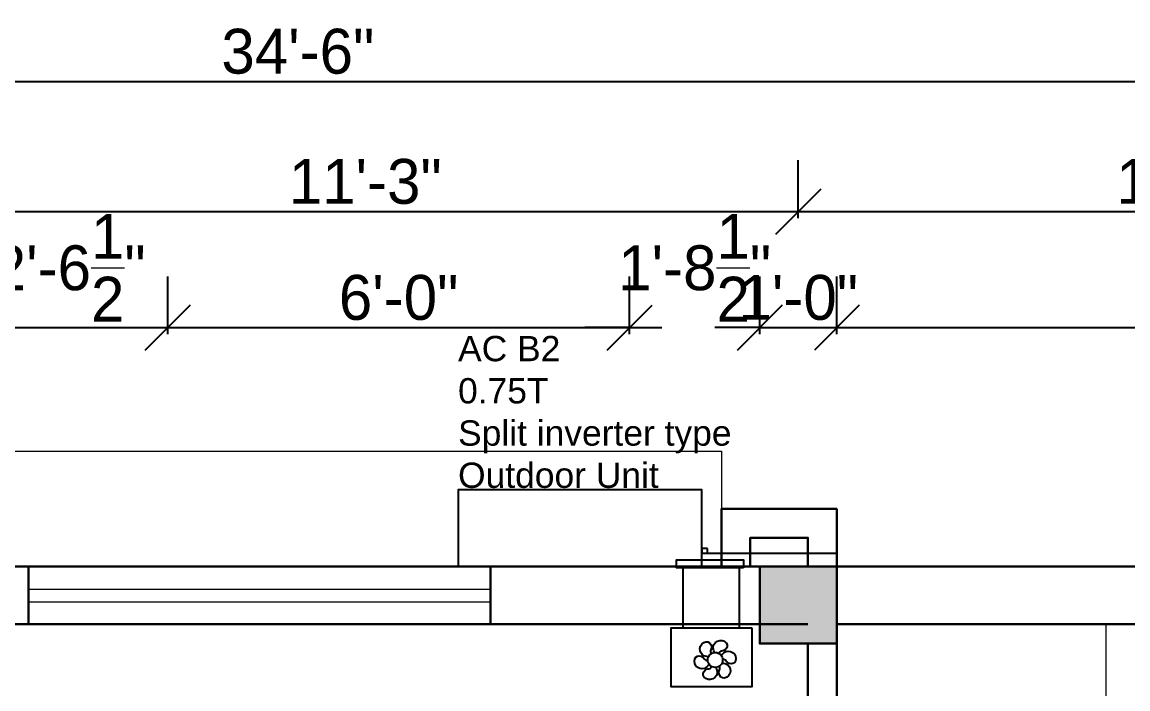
# Model space of a CAD drawing. Header units: inches. Extents: x 28835 to 36795, y -18828 to -9750.
# Drawn here: x 35827.4 to 35999.8, y -13400.3 to -13296.3 of the extents above; entities that cross this region are included whole.
import ezdxf

# ---------------------------------------------------------------- set-up
doc = ezdxf.new("R2010")
doc.units = ezdxf.units.IN
doc.header["$LTSCALE"] = 12
doc.header["$MEASUREMENT"] = 0
for name, color, linetype, lineweight in [('colum', 250, 'Continuous', 30), ('dimention', 5, 'Continuous', 9), ('Elevation', 114, 'Continuous', 20), ('Ha2', 31, 'Continuous', 0), ('STAIRCASE', 6, 'Continuous', 9), ('Wall', 1, 'Continuous', 30), ('WIN', 140, 'Continuous', 15)]:
    doc.layers.add(name, color=color, linetype=linetype, lineweight=lineweight)
doc.layers.add('ducting', color=7, linetype='Continuous')
doc.styles.add('arial', font='arial.ttf')
doc.styles.add('Times', font='GOTHIC.TTF')
doc.dimstyles.new('D75', dxfattribs={"dimtxt": 7, "dimasz": 7, "dimexe": 8, "dimexo": 24, "dimgap": 1, "dimtad": 1, "dimdec": 1, "dimzin": 3, "dimdsep": 46, "dimlunit": 4, "dimtxsty": 'Times', "dimblk": 'OBLIQUE', "dimcen": 0, "dimdle": 5, "dimaunit": 1, "dimadec": 3, "dimazin": 0, "dimtfac": 1, "dimtdec": 1, "dimtix": 1, "dimtofl": 0, "dimtmove": 1, "dimatfit": 0, "dimldrblk": 'OBLIQUE', "dimfxl": 1, "dimfxlon": 1, "dimtolj": 1, "dimtzin": 0, "dimarcsym": 0})

# ---------------------------------------------------------------- blocks, each defined once
blk = doc.blocks.new('_Oblique')
at = {"color": 0, "linetype": 'ByBlock', "lineweight": -2}
blk.add_line((-0.5, -0.5), (0.5, 0.5), dxfattribs=at)
blk = doc.blocks.new('*D1317')
at = {"layer": 'Defpoints', "color": 0, "ltscale": 12, "transparency": 16777216}
for p in [(35850.08, -13343.98), (35819.38, -13363.26), (35850.08, -13381.26)]:
    blk.add_point(p, dxfattribs=at)
at = {"layer": 'dimention', "color": 0, "lineweight": -2, "ltscale": 12, "transparency": 16777216}
for p, q in [((35819.38, -13343.98), (35819.38, -13335.98)), ((35850.08, -13344.98), (35850.08, -13335.98)), ((35814.38, -13343.98), (35855.08, -13343.98))]:
    blk.add_line(p, q, dxfattribs=at)
at = {"layer": 'dimention', "color": 0, "lineweight": -2, "ltscale": 12, "transparency": 16777216, "xscale": 7, "yscale": 7, "zscale": 7, "rotation": 180}
blk.add_blockref('_Oblique', (35819.38, -13343.98), dxfattribs=at)
at = {"layer": 'dimention', "color": 0, "lineweight": -2, "ltscale": 12, "transparency": 16777216, "xscale": 7, "yscale": 7, "zscale": 7}
blk.add_blockref('_Oblique', (35850.08, -13343.98), dxfattribs=at)
at = {"layer": 'dimention', "color": 0, "ltscale": 12, "transparency": 16777216, "insert": (35834.73, -13334.64), "char_height": 7, "attachment_point": 5, "style": 'Times'}
blk.add_mtext('\\A1;2\'-6{\\H1x;\\S1/2;}"', dxfattribs=at)
blk = doc.blocks.new('*D1318')
at = {"layer": 'Defpoints', "color": 0, "ltscale": 12, "transparency": 16777216}
for p in [(35922.08, -13343.98), (35850.08, -13381.26), (35922.08, -13381.26)]:
    blk.add_point(p, dxfattribs=at)
at = {"layer": 'dimention', "color": 0, "lineweight": -2, "ltscale": 12, "transparency": 16777216}
for p, q in [((35850.08, -13344.98), (35850.08, -13335.98)), ((35922.08, -13344.98), (35922.08, -13335.98)), ((35845.08, -13343.98), (35927.08, -13343.98))]:
    blk.add_line(p, q, dxfattribs=at)
at = {"layer": 'dimention', "color": 0, "lineweight": -2, "ltscale": 12, "transparency": 16777216, "xscale": 7, "yscale": 7, "zscale": 7, "rotation": 180}
blk.add_blockref('_Oblique', (35850.08, -13343.98), dxfattribs=at)
at = {"layer": 'dimention', "color": 0, "lineweight": -2, "ltscale": 12, "transparency": 16777216, "xscale": 7, "yscale": 7, "zscale": 7}
blk.add_blockref('_Oblique', (35922.08, -13343.98), dxfattribs=at)
at = {"layer": 'dimention', "color": 0, "ltscale": 12, "transparency": 16777216, "insert": (35886.08, -13339.31), "char_height": 7, "attachment_point": 5, "style": 'Times'}
blk.add_mtext('\\A1;6\'-0"', dxfattribs=at)
blk = doc.blocks.new('*D1319')
at = {"layer": 'Defpoints', "color": 0, "ltscale": 12, "transparency": 16777216}
for p in [(35942.38, -13343.98), (35922.08, -13381.26), (35942.38, -13381.26)]:
    blk.add_point(p, dxfattribs=at)
at = {"layer": 'dimention', "color": 0, "lineweight": -2, "ltscale": 12, "transparency": 16777216}
for p, q in [((35922.08, -13344.98), (35922.08, -13335.98)), ((35942.38, -13344.98), (35942.38, -13335.98)), ((35922.08, -13343.98), (35915.08, -13343.98)), ((35942.38, -13343.98), (35949.38, -13343.98))]:
    blk.add_line(p, q, dxfattribs=at)
at = {"layer": 'dimention', "color": 0, "lineweight": -2, "ltscale": 12, "transparency": 16777216, "xscale": 7, "yscale": 7, "zscale": 7}
blk.add_blockref('_Oblique', (35922.08, -13343.98), dxfattribs=at)
at = {"layer": 'dimention', "color": 0, "lineweight": -2, "ltscale": 12, "transparency": 16777216, "xscale": 7, "yscale": 7, "zscale": 7, "rotation": 180}
blk.add_blockref('_Oblique', (35942.38, -13343.98), dxfattribs=at)
at = {"layer": 'dimention', "color": 0, "ltscale": 12, "transparency": 16777216, "insert": (35932.23, -13334.64), "char_height": 7, "attachment_point": 5, "style": 'Times'}
blk.add_mtext('\\A1;1\'-8{\\H1x;\\S1/2;}"', dxfattribs=at)
blk = doc.blocks.new('*D1320')
at = {"layer": 'Defpoints', "color": 0, "ltscale": 12, "transparency": 16777216}
for p in [(35954.38, -13343.98), (35942.38, -13381.26), (35954.38, -13381.26)]:
    blk.add_point(p, dxfattribs=at)
at = {"layer": 'dimention', "color": 0, "lineweight": -2, "ltscale": 12, "transparency": 16777216}
for p, q in [((35942.38, -13344.98), (35942.38, -13335.98)), ((35954.38, -13344.98), (35954.38, -13335.98)), ((35942.38, -13343.98), (35935.38, -13343.98)), ((35954.38, -13343.98), (35961.38, -13343.98))]:
    blk.add_line(p, q, dxfattribs=at)
at = {"layer": 'dimention', "color": 0, "lineweight": -2, "ltscale": 12, "transparency": 16777216, "xscale": 7, "yscale": 7, "zscale": 7}
blk.add_blockref('_Oblique', (35942.38, -13343.98), dxfattribs=at)
at = {"layer": 'dimention', "color": 0, "lineweight": -2, "ltscale": 12, "transparency": 16777216, "xscale": 7, "yscale": 7, "zscale": 7, "rotation": 180}
blk.add_blockref('_Oblique', (35954.38, -13343.98), dxfattribs=at)
at = {"layer": 'dimention', "color": 0, "ltscale": 12, "transparency": 16777216, "insert": (35948.38, -13339.31), "char_height": 7, "attachment_point": 5, "style": 'Times'}
blk.add_mtext('\\A1;1\'-0"', dxfattribs=at)
blk = doc.blocks.new('*D1321')
at = {"layer": 'Defpoints', "color": 0, "ltscale": 12, "transparency": 16777216}
for p in [(36065.38, -13343.98), (35954.38, -13381.26), (36065.38, -13381.26)]:
    blk.add_point(p, dxfattribs=at)
at = {"layer": 'dimention', "color": 0, "lineweight": -2, "ltscale": 12, "transparency": 16777216}
for p, q in [((35954.38, -13344.98), (35954.38, -13335.98)), ((36065.38, -13344.98), (36065.38, -13335.98)), ((35949.38, -13343.98), (36070.38, -13343.98))]:
    blk.add_line(p, q, dxfattribs=at)
at = {"layer": 'dimention', "color": 0, "lineweight": -2, "ltscale": 12, "transparency": 16777216, "xscale": 7, "yscale": 7, "zscale": 7, "rotation": 180}
blk.add_blockref('_Oblique', (35954.38, -13343.98), dxfattribs=at)
at = {"layer": 'dimention', "color": 0, "lineweight": -2, "ltscale": 12, "transparency": 16777216, "xscale": 7, "yscale": 7, "zscale": 7}
blk.add_blockref('_Oblique', (36065.38, -13343.98), dxfattribs=at)
at = {"layer": 'dimention', "color": 0, "ltscale": 12, "transparency": 16777216, "insert": (36009.88, -13339.31), "char_height": 7, "attachment_point": 5, "style": 'Times'}
blk.add_mtext('\\A1;9\'-3"', dxfattribs=at)
blk = doc.blocks.new('*D1324')
at = {"layer": 'Defpoints', "color": 0, "ltscale": 12, "transparency": 16777216}
for p in [(35948.38, -13325.88), (35813.38, -13381.26), (35948.38, -13381.26)]:
    blk.add_point(p, dxfattribs=at)
at = {"layer": 'dimention', "color": 0, "lineweight": -2, "ltscale": 12, "transparency": 16777216}
for p, q in [((35813.38, -13326.88), (35813.38, -13317.88)), ((35948.38, -13326.88), (35948.38, -13317.88)), ((35808.38, -13325.88), (35953.38, -13325.88))]:
    blk.add_line(p, q, dxfattribs=at)
at = {"layer": 'dimention', "color": 0, "lineweight": -2, "ltscale": 12, "transparency": 16777216, "xscale": 7, "yscale": 7, "zscale": 7, "rotation": 180}
blk.add_blockref('_Oblique', (35813.38, -13325.88), dxfattribs=at)
at = {"layer": 'dimention', "color": 0, "lineweight": -2, "ltscale": 12, "transparency": 16777216, "xscale": 7, "yscale": 7, "zscale": 7}
blk.add_blockref('_Oblique', (35948.38, -13325.88), dxfattribs=at)
at = {"layer": 'dimention', "color": 0, "ltscale": 12, "transparency": 16777216, "insert": (35880.88, -13321.21), "char_height": 7, "attachment_point": 5, "style": 'Times'}
blk.add_mtext('\\A1;11\'-3"', dxfattribs=at)
blk = doc.blocks.new('*D1325')
at = {"layer": 'Defpoints', "color": 0, "ltscale": 12, "transparency": 16777216}
for p in [(36071.38, -13325.88), (35948.38, -13381.26), (36071.38, -13381.26)]:
    blk.add_point(p, dxfattribs=at)
at = {"layer": 'dimention', "color": 0, "lineweight": -2, "ltscale": 12, "transparency": 16777216}
for p, q in [((35948.38, -13326.88), (35948.38, -13317.88)), ((36071.38, -13326.88), (36071.38, -13317.88)), ((35943.38, -13325.88), (36076.38, -13325.88))]:
    blk.add_line(p, q, dxfattribs=at)
at = {"layer": 'dimention', "color": 0, "lineweight": -2, "ltscale": 12, "transparency": 16777216, "xscale": 7, "yscale": 7, "zscale": 7, "rotation": 180}
blk.add_blockref('_Oblique', (35948.38, -13325.88), dxfattribs=at)
at = {"layer": 'dimention', "color": 0, "lineweight": -2, "ltscale": 12, "transparency": 16777216, "xscale": 7, "yscale": 7, "zscale": 7}
blk.add_blockref('_Oblique', (36071.38, -13325.88), dxfattribs=at)
at = {"layer": 'dimention', "color": 0, "ltscale": 12, "transparency": 16777216, "insert": (36009.88, -13321.21), "char_height": 7, "attachment_point": 5, "style": 'Times'}
blk.add_mtext('\\A1;10\'-3"', dxfattribs=at)
blk = doc.blocks.new('*D1327')
at = {"layer": 'Defpoints', "color": 0, "ltscale": 12, "transparency": 16777216}
for p in [(36077.38, -13305.59), (36077.38, -13381.26), (35663.36, -13481.76)]:
    blk.add_point(p, dxfattribs=at)
at = {"layer": 'dimention', "color": 0, "lineweight": -2, "ltscale": 12, "transparency": 16777216}
for p, q in [((35663.36, -13306.59), (35663.36, -13297.59)), ((36077.38, -13306.59), (36077.38, -13297.59)), ((35658.36, -13305.59), (36082.38, -13305.59))]:
    blk.add_line(p, q, dxfattribs=at)
at = {"layer": 'dimention', "color": 0, "lineweight": -2, "ltscale": 12, "transparency": 16777216, "xscale": 7, "yscale": 7, "zscale": 7, "rotation": 180}
blk.add_blockref('_Oblique', (35663.36, -13305.59), dxfattribs=at)
at = {"layer": 'dimention', "color": 0, "lineweight": -2, "ltscale": 12, "transparency": 16777216, "xscale": 7, "yscale": 7, "zscale": 7}
blk.add_blockref('_Oblique', (36077.38, -13305.59), dxfattribs=at)
at = {"layer": 'dimention', "color": 0, "ltscale": 12, "transparency": 16777216, "insert": (35870.37, -13300.91), "char_height": 7, "attachment_point": 5, "style": 'Times'}
blk.add_mtext('\\A1;34\'-6"', dxfattribs=at)

msp = doc.modelspace()

# ---------------------------------------------------------------- hatches: boundary and pattern name
at = {"layer": 'Ha2'}
msp.add_hatch(color=256, dxfattribs=at).paths.add_polyline_path([(35954.38, -13393.26), (35954.38, -13381.26), (35942.38, -13381.26), (35942.38, -13393.26)])

# ---------------------------------------------------------------- linework, layer by layer
at = {"linetype": 'Continuous', "ltscale": 12}
for points in [[(35895.34, -13381.26), (35933.34, -13381.26), (35933.34, -13369.26), (35895.34, -13369.26)], [(35934.23, -13378.42), (35933.34, -13378.42), (35933.34, -13379.16), (35934.23, -13379.16)]]:
    msp.add_lwpolyline(points, close=True, dxfattribs=at)
at = {"color": 70, "linetype": 'Continuous', "ltscale": 12}
msp.add_lwpolyline([(35933.34, -13379.16), (35954.38, -13379.16), (35954.38, -13430.82), (35948.13, -13430.82), (35948.13, -13432.26)], dxfattribs=at)
at = {"layer": 'colum'}
msp.add_lwpolyline([(35954.38, -13393.26), (35954.38, -13381.26), (35942.38, -13381.26), (35942.38, -13393.26)], close=True, dxfattribs=at)
at = {"layer": 'ducting', "ltscale": 500}
for p, q in [((35930.38, -13381.46), (35930.38, -13390.92)), ((35939.16, -13381.46), (35939.16, -13390.92))]:
    msp.add_line(p, q, dxfattribs=at)
for points in [[(35939.86, -13381.46), (35929.37, -13381.46), (35929.37, -13380.19), (35939.86, -13380.19)], [(35941.18, -13390.84), (35928.51, -13390.84), (35928.51, -13399.94), (35941.18, -13399.94)]]:
    msp.add_lwpolyline(points, close=True, dxfattribs=at)
msp.add_circle((35935.42, -13395.81), 1.16, dxfattribs=at)
for points in [[(35934.37, -13395.31), (35934.03, -13395.28), (35933.22, -13395.15), (35932.76, -13393.58), (35934.31, -13392.57), (35935.05, -13393.81), (35934.57, -13394.46), (35934.74, -13394.73), (35934.81, -13394.82)], [(35935.33, -13394.65), (35935.19, -13394.34), (35934.89, -13393.58), (35936.03, -13392.39), (35937.68, -13393.23), (35936.97, -13394.49), (35936.17, -13394.4), (35936.02, -13394.68), (35935.97, -13394.79)], [(35936.38, -13395.16), (35936.58, -13394.87), (35937.09, -13394.24), (35938.69, -13394.63), (35938.79, -13396.47), (35937.34, -13396.49), (35937.02, -13395.75), (35936.7, -13395.76), (35936.58, -13395.78)], [(35934.46, -13396.47), (35934.27, -13396.75), (35933.75, -13397.39), (35932.16, -13397), (35932.05, -13395.15), (35933.5, -13395.13), (35933.83, -13395.87), (35934.15, -13395.86), (35934.26, -13395.85)], [(35936.47, -13396.31), (35936.81, -13396.34), (35937.62, -13396.47), (35938.08, -13398.05), (35936.54, -13399.06), (35935.79, -13397.81), (35936.27, -13397.16), (35936.1, -13396.89), (35936.03, -13396.8)], [(35935.51, -13396.97), (35935.66, -13397.28), (35935.95, -13398.05), (35934.82, -13399.23), (35933.17, -13398.4), (35933.87, -13397.13), (35934.68, -13397.22), (35934.83, -13396.94), (35934.87, -13396.83)]]:
    msp.add_open_spline(points, degree=3, knots=[3.1012, 3.1012, 3.1012, 3.1012, 19.647182, 43.581902, 66.472608, 84.963083, 95.759434, 101.330369, 101.330369, 101.330369, 101.330369], dxfattribs=at)
at = {"layer": 'Elevation', "flags": 128}
msp.add_lwpolyline([(35693.38, -13363.26), (35936.38, -13363.26), (35936.38, -13372.26), (35936.38, -13372.26), (35936.38, -13372.26), (35954.38, -13372.26), (35954.38, -13381.26), (36065.38, -13381.26), (36065.38, -13372.26), (36089.38, -13372.26), (36089.38, -13405.82), (36101.38, -13405.82), (36101.38, -13545.26), (36085.18, -13545.35), (36086.38, -13747.26), (35942.38, -13747.26), (35942.38, -13708.26), (35819.38, -13708.26)], dxfattribs=at)
at = {"layer": 'STAIRCASE'}
msp.add_line((35996.38, -13482.26), (35996.38, -13390.26), dxfattribs=at)
at = {"layer": 'Wall'}
for p, q in [((36065.38, -13381.26), (35813.38, -13381.26)), ((35819.38, -13390.26), (35949.88, -13390.26)), ((35954.38, -13390.26), (36065.38, -13390.26)), ((35949.88, -13393.26), (35949.88, -13487.76)), ((35954.38, -13393.26), (35954.38, -13492.26))]:
    msp.add_line(p, q, dxfattribs=at)
at = {"layer": 'Wall', "ltscale": 12}
for p, q in [((35828.38, -13381.26), (35828.38, -13390.26)), ((35900.38, -13381.26), (35900.38, -13390.26))]:
    msp.add_line(p, q, dxfattribs=at)
for points in [[(35954.38, -13381.26), (35954.38, -13372.26), (35936.38, -13372.26), (35936.38, -13381.26)], [(35949.88, -13381.26), (35949.88, -13376.76), (35940.88, -13376.76), (35940.88, -13381.26)]]:
    msp.add_lwpolyline(points, dxfattribs=at)
at = {"layer": 'WIN', "ltscale": 12}
for p, q in [((35828.38, -13384.76), (35900.38, -13384.76)), ((35828.38, -13386.76), (35900.38, -13386.76))]:
    msp.add_line(p, q, dxfattribs=at)

# ---------------------------------------------------------------- texts
at = {"color": 7, "linetype": 'Continuous', "ltscale": 12, "insert": (35895.34, -13345.27), "char_height": 3.9504, "attachment_point": 1, "style": 'arial'}
msp.add_mtext_dynamic_manual_height_columns('AC B2\\P0.75T\\PSplit inverter type\\POutdoor Unit', width=45.9962, gutter_width=19.75, heights=[0], dxfattribs=at)

# ---------------------------------------------------------------- dimensions: what is measured, and where the dimension line sits
at = {"layer": 'dimention', "ltscale": 12}
for base, p1, p2, picture, middle in [((36077.38, -13305.59), (35663.36, -13481.76), (36077.38, -13381.26), '*D1327', (35870.37, -13300.91)), ((35948.38, -13325.88), (35813.38, -13381.26), (35948.38, -13381.26), '*D1324', (35880.88, -13321.21)), ((36071.38, -13325.88), (35948.38, -13381.26), (36071.38, -13381.26), '*D1325', (36009.88, -13321.21)), ((35850.08, -13343.98), (35819.38, -13363.26), (35850.08, -13381.26), '*D1317', (35834.73, -13334.64)), ((35942.38, -13343.98), (35922.08, -13381.26), (35942.38, -13381.26), '*D1319', (35932.23, -13334.64)), ((35922.08, -13343.98), (35850.08, -13381.26), (35922.08, -13381.26), '*D1318', (35886.08, -13339.31)), ((35954.38, -13343.98), (35942.38, -13381.26), (35954.38, -13381.26), '*D1320', (35948.38, -13339.31)), ((36065.38, -13343.98), (35954.38, -13381.26), (36065.38, -13381.26), '*D1321', (36009.88, -13339.31))]:
    dim = msp.add_linear_dim(base=base, p1=p1, p2=p2, dimstyle='D75', dxfattribs=at)
    dim.commit()
    dim.dimension.update_dxf_attribs({"geometry": picture, "text_midpoint": middle})

doc.saveas('drawing.dxf')
